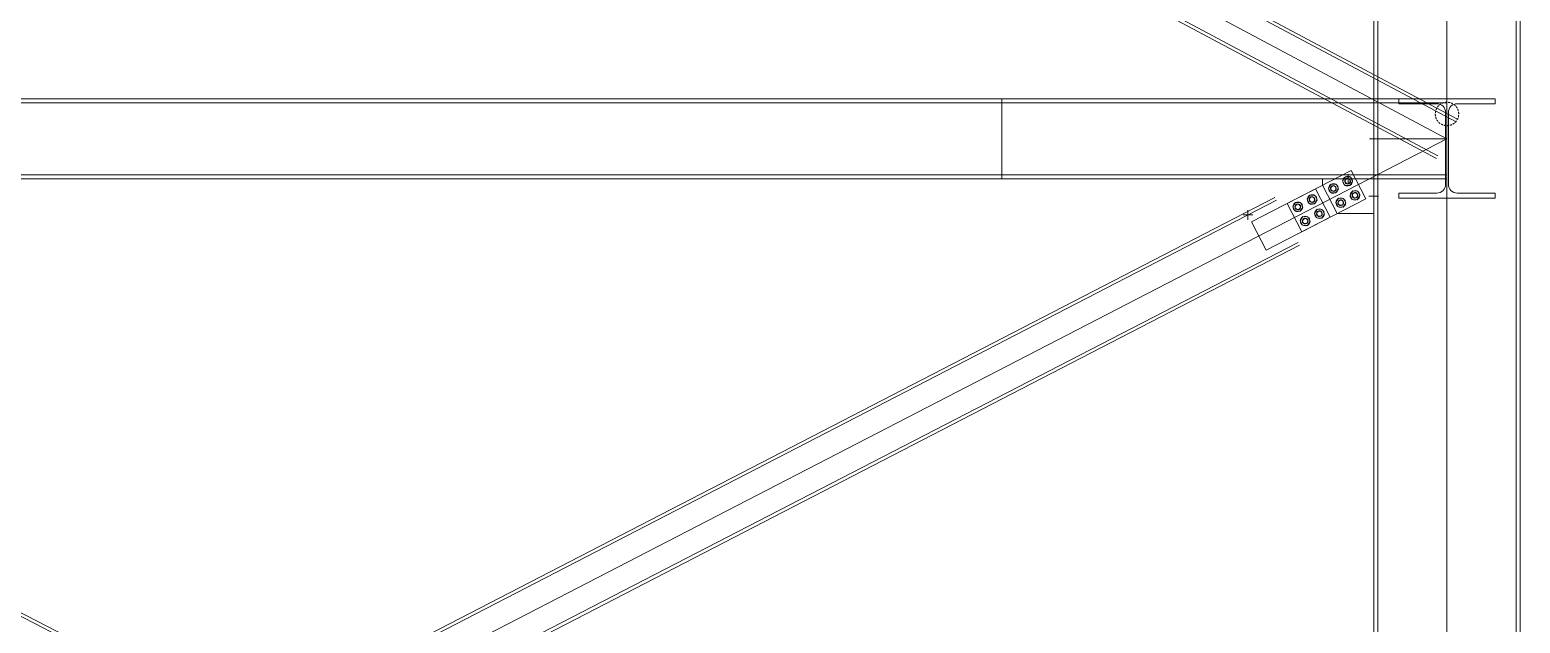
# Model space of a CAD drawing. Header units: millimetres. Extents: x -6949 to 305728, y -55091 to 76684.
# Drawn here: x 18076 to 22729, y 2362 to 4216 of the extents above; entities that cross this region are included whole.
import ezdxf

# ---------------------------------------------------------------- set-up
doc = ezdxf.new("R2010")
doc.units = ezdxf.units.MM
doc.linetypes.add('Tratteggio lungo', pattern=[9.525, 6.35, -3.175])
doc.layers.add('A-DETL', color=7, linetype='Continuous', lineweight=18, true_color=0x00a600)
for name, color, linetype, lineweight in [('S-BEAM', 5, 'Continuous', 18), ('S-COLS', 7, 'Continuous', 18), ('S-FSTN', 7, 'Continuous', 18)]:
    doc.layers.add(name, color=color, linetype=linetype, lineweight=lineweight)

# ---------------------------------------------------------------- blocks, each defined once
blk = doc.blocks.new('h-wide flange beams - HE320A-552742-Est')
at = {"layer": 'S-BEAM'}
for p, q in [((22650.00072, 4000), (22350.00072, 4000)), ((22350.00072, 4000), (22350.00072, 3984.5)), ((22350.00072, 3984.5), (22350.00072, 4000)), ((22350.00072, 4000), (22650.00072, 4000)), ((22350.00072, 4000), (22350.00072, 4000)), ((22350.00072, 3984.5), (22468.50072, 3984.5)), ((22468.50072, 3984.5), (22350.00072, 3984.5)), ((22350.00072, 3984.5), (22350.00072, 3984.5)), ((22495.50072, 3957.5), (22495.50072, 3732.5)), ((22495.50072, 3732.5), (22495.50072, 3957.5)), ((22504.50072, 3732.5), (22504.50072, 3957.5)), ((22504.50072, 3957.5), (22504.50072, 3732.5)), ((22531.50072, 3984.5), (22650.00072, 3984.5)), ((22650.00072, 3984.5), (22531.50072, 3984.5)), ((22650.00072, 3984.5), (22650.00072, 4000)), ((22650.00072, 4000), (22650.00072, 3984.5)), ((22650.00072, 4000), (22650.00072, 4000)), ((22650.00072, 3984.5), (22650.00072, 3984.5)), ((22468.50072, 3705.5), (22350.00072, 3705.5)), ((22350.00072, 3705.5), (22350.00072, 3690)), ((22350.00072, 3690), (22350.00072, 3705.5)), ((22350.00072, 3705.5), (22468.50072, 3705.5)), ((22350.00072, 3705.5), (22350.00072, 3705.5)), ((22350.00072, 3690), (22650.00072, 3690)), ((22650.00072, 3690), (22350.00072, 3690)), ((22350.00072, 3690), (22350.00072, 3690)), ((22650.00072, 3705.5), (22531.50072, 3705.5)), ((22531.50072, 3705.5), (22650.00072, 3705.5)), ((22650.00072, 3690), (22650.00072, 3705.5)), ((22650.00072, 3705.5), (22650.00072, 3690)), ((22650.00072, 3705.5), (22650.00072, 3705.5)), ((22650.00072, 3690), (22650.00072, 3690))]:
    blk.add_line(p, q, dxfattribs=at)
for centre, start, end in [((22468.50072, 3957.5), 0, 90), ((22468.50072, 3957.5), 0, 90), ((22531.50072, 3957.5), 90, 180), ((22531.50072, 3957.5), 90, 180), ((22468.50072, 3732.5), 270, 0), ((22468.50072, 3732.5), 270, 0), ((22531.50072, 3732.5), 180, 270), ((22531.50072, 3732.5), 180, 270)]:
    blk.add_arc(centre, 27, start, end, dxfattribs=at)

msp = doc.modelspace()

# ---------------------------------------------------------------- linework, layer by layer
at = {"layer": 'A-DETL'}
for p, q in [((15000.0005, 7875.0003), (22500.0006, 3875)), ((22499.5008, 7875.0003), (22499.5008, 3875.0003)), ((22500.0006, 3875), (15000.0005, 0)), ((22258.5006, 3875), (22500.0006, 3875)), ((22500.0007, 0), (22500.0007, 3875)), ((22500.0007, 3875), (22500.0007, 0)), ((22500.0007, 3690), (22500.0007, 0))]:
    msp.add_line(p, q, dxfattribs=at)
at = {"layer": 'S-BEAM'}
for p, q in [((22528.1654, 3927.8088), (19157.5771, 5725.4559)), ((22532.8713, 3936.6323), (19162.283, 5734.2795)), ((19096.5419, 5611.0148), (22467.1301, 3813.3676)), ((19101.2477, 5619.8383), (22471.836, 3822.1911)), ((21110.0007, 4000), (15865.0017, 4000)), ((21110.0007, 3987.5), (15865.0017, 3987.5)), ((21110.0007, 3987.5), (15865.0017, 3987.5)), ((21110.0007, 3987.5), (15865.0017, 3987.5)), ((21110.0007, 3987.5), (21110.0007, 4000)), ((21110.0007, 4000), (22500.0008, 4000)), ((21110.0007, 4000), (21110.0007, 3987.5)), ((22500.0008, 3987.5), (21110.0007, 3987.5)), ((21110.0007, 3963.5), (21110.0007, 3987.5)), ((21110.0007, 3987.5), (21110.0007, 3963.5)), ((21110.0007, 3987.5), (22500.0008, 3987.5)), ((21110.0007, 3987.5), (22500.0008, 3987.5)), ((21110.0007, 3963.5), (21110.0007, 3987.5)), ((21110.0007, 3987.5), (21110.0007, 3963.5)), ((21110.0007, 3786.5), (21110.0007, 3963.5)), ((21110.0007, 3963.5), (21110.0007, 3786.5)), ((22500.0008, 4000), (22500.0008, 3987.5)), ((22500.0008, 3963.5), (22500.0008, 3987.5)), ((22500.0008, 3987.5), (22500.0008, 3963.5)), ((22500.0008, 3963.5), (22500.0008, 3786.5)), ((21110.0007, 3762.5), (21110.0007, 3786.5)), ((21110.0007, 3786.5), (21110.0007, 3762.5)), ((21110.0007, 3762.5), (21110.0007, 3786.5)), ((21110.0007, 3786.5), (21110.0007, 3762.5)), ((22500.0008, 3762.5), (22500.0008, 3786.5)), ((22500.0008, 3786.5), (22500.0008, 3762.5)), ((15865.0017, 3762.5), (21110.0007, 3762.5)), ((21110.0007, 3762.5), (15865.0017, 3762.5)), ((21110.0007, 3762.5), (15865.0017, 3762.5)), ((21110.0007, 3750), (15865.0017, 3750)), ((21110.0007, 3762.5), (22500.0008, 3762.5)), ((21110.0007, 3750), (21110.0007, 3762.5)), ((21110.0007, 3762.5), (22500.0008, 3762.5)), ((21110.0007, 3762.5), (22500.0008, 3762.5)), ((21110.0007, 3762.5), (21110.0007, 3750)), ((21110.0007, 3750), (22500.0008, 3750)), ((22500.0008, 3762.5), (22500.0008, 3750)), ((18376.6776, 2213.8458), (15532.5952, 3683.2884)), ((21962.8158, 3692.1726), (15619.0494, 414.56)), ((21967.406, 3683.2884), (15623.6396, 405.6758)), ((15691.7123, 273.9222), (22035.4787, 3551.5348)), ((15696.3025, 265.0379), (22040.0689, 3542.6505))]:
    msp.add_line(p, q, dxfattribs=at)
at = {"layer": 'S-COLS'}
for p, q in [((22271.5007, 12000.0004), (22271.5007, 20.001)), ((22284.5007, 12000.0004), (22284.5007, 20.001)), ((22715.5007, 20.001), (22715.5007, 12000.0004)), ((22728.5007, 20.001), (22728.5007, 12000.0004))]:
    msp.add_line(p, q, dxfattribs=at)
at = {"layer": 'S-FSTN'}
for p, q in [((22200.5987, 3776.5883), (22000.7029, 3673.3088)), ((22200.5987, 3776.5883), (22000.7029, 3673.3088)), ((22246.5007, 3687.7458), (22200.5987, 3776.5883)), ((22246.5007, 3687.7458), (22200.5987, 3776.5883)), ((22184.3283, 3750), (22111.7561, 3750)), ((22111.7561, 3750), (22111.7561, 3730.6863)), ((22111.7561, 3730.6863), (22157.6581, 3641.8437)), ((22138.2862, 3733.8018), (22129.8693, 3720.6791)), ((22138.2862, 3733.8018), (22129.8693, 3720.6791)), ((22153.8591, 3733.0739), (22138.2862, 3733.8018)), ((22153.8591, 3733.0739), (22138.2862, 3733.8018)), ((22161.0153, 3719.2233), (22153.8591, 3733.0739)), ((22161.0153, 3719.2233), (22153.8591, 3733.0739)), ((22182.7074, 3756.7528), (22174.2906, 3743.6301)), ((22182.7074, 3756.7528), (22174.2906, 3743.6301)), ((22174.2906, 3743.6301), (22181.4467, 3729.7795)), ((22174.2906, 3743.6301), (22181.4467, 3729.7795)), ((22206.6284, 3750), (22176.6284, 3750)), ((22181.4467, 3729.7795), (22197.0197, 3729.0516)), ((22181.4467, 3729.7795), (22197.0197, 3729.0516)), ((22198.2804, 3756.0249), (22182.7074, 3756.7528)), ((22198.2804, 3756.0249), (22182.7074, 3756.7528)), ((22191.6284, 3765), (22191.6284, 3735)), ((22271.5007, 3750), (22195.3988, 3750)), ((22197.0197, 3729.0516), (22205.4366, 3742.1743)), ((22197.0197, 3729.0516), (22205.4366, 3742.1743)), ((22205.4366, 3742.1743), (22198.2804, 3756.0249)), ((22205.4366, 3742.1743), (22198.2804, 3756.0249)), ((22271.5007, 3641.8437), (22271.5007, 3750)), ((22089.5455, 3719.2108), (21889.6496, 3615.9313)), ((22027.2329, 3676.4242), (22018.816, 3663.3016)), ((22027.2329, 3676.4242), (22018.816, 3663.3016)), ((22042.8059, 3675.6963), (22027.2329, 3676.4242)), ((22042.8059, 3675.6963), (22027.2329, 3676.4242)), ((22049.962, 3661.8458), (22042.8059, 3675.6963)), ((22049.962, 3661.8458), (22042.8059, 3675.6963)), ((22046.6049, 3584.4662), (22246.5007, 3687.7458)), ((22046.6049, 3584.4662), (22246.5007, 3687.7458)), ((22071.6542, 3699.3752), (22063.2373, 3686.2526)), ((22071.6542, 3699.3752), (22063.2373, 3686.2526)), ((22063.2373, 3686.2526), (22070.3935, 3672.402)), ((22063.2373, 3686.2526), (22070.3935, 3672.402)), ((22087.2272, 3698.6474), (22071.6542, 3699.3752)), ((22087.2272, 3698.6474), (22071.6542, 3699.3752)), ((22085.9665, 3671.6741), (22094.3833, 3684.7968)), ((22085.9665, 3671.6741), (22094.3833, 3684.7968)), ((22094.3833, 3684.7968), (22087.2272, 3698.6474)), ((22094.3833, 3684.7968), (22087.2272, 3698.6474)), ((22135.4475, 3630.3682), (22089.5455, 3719.2108)), ((22129.8693, 3720.6791), (22137.0254, 3706.8285)), ((22129.8693, 3720.6791), (22137.0254, 3706.8285)), ((22137.0254, 3706.8285), (22152.5984, 3706.1006)), ((22137.0254, 3706.8285), (22152.5984, 3706.1006)), ((22152.5984, 3706.1006), (22161.0153, 3719.2233)), ((22152.5984, 3706.1006), (22161.0153, 3719.2233)), ((22161.2372, 3689.3805), (22152.8203, 3676.2578)), ((22161.2372, 3689.3805), (22152.8203, 3676.2578)), ((22152.8203, 3676.2578), (22159.9764, 3662.4072)), ((22152.8203, 3676.2578), (22159.9764, 3662.4072)), ((22176.8102, 3688.6526), (22161.2372, 3689.3805)), ((22176.8102, 3688.6526), (22161.2372, 3689.3805)), ((22183.9663, 3674.802), (22176.8102, 3688.6526)), ((22183.9663, 3674.802), (22176.8102, 3688.6526)), ((22205.6584, 3712.3315), (22197.2416, 3699.2088)), ((22205.6584, 3712.3315), (22197.2416, 3699.2088)), ((22197.2416, 3699.2088), (22204.3977, 3685.3582)), ((22197.2416, 3699.2088), (22204.3977, 3685.3582)), ((22204.3977, 3685.3582), (22219.9707, 3684.6303)), ((22204.3977, 3685.3582), (22219.9707, 3684.6303)), ((22221.2314, 3711.6036), (22205.6584, 3712.3315)), ((22221.2314, 3711.6036), (22205.6584, 3712.3315)), ((22219.9707, 3684.6303), (22228.3876, 3697.753)), ((22219.9707, 3684.6303), (22228.3876, 3697.753)), ((22228.3876, 3697.753), (22221.2314, 3711.6036)), ((22228.3876, 3697.753), (22221.2314, 3711.6036)), ((22286.5007, 3695.9219), (22256.5007, 3695.9219)), ((22271.5007, 3710.9219), (22271.5007, 3680.9219)), ((21893.5643, 3637.3868), (21863.5643, 3637.3868)), ((21878.5643, 3652.3868), (21878.5643, 3622.3868)), ((21935.5517, 3527.0887), (22135.4475, 3630.3682)), ((22000.7029, 3673.3088), (22046.6049, 3584.4662)), ((22000.7029, 3673.3088), (22046.6049, 3584.4662)), ((22018.816, 3663.3016), (22025.9722, 3649.451)), ((22018.816, 3663.3016), (22025.9722, 3649.451)), ((22025.9722, 3649.451), (22041.5452, 3648.7231)), ((22025.9722, 3649.451), (22041.5452, 3648.7231)), ((22041.5452, 3648.7231), (22049.962, 3661.8458)), ((22041.5452, 3648.7231), (22049.962, 3661.8458)), ((22050.1839, 3632.0029), (22041.767, 3618.8803)), ((22050.1839, 3632.0029), (22041.767, 3618.8803)), ((22065.7569, 3631.2751), (22050.1839, 3632.0029)), ((22065.7569, 3631.2751), (22050.1839, 3632.0029)), ((22072.913, 3617.4245), (22065.7569, 3631.2751)), ((22072.913, 3617.4245), (22065.7569, 3631.2751)), ((22070.3935, 3672.402), (22085.9665, 3671.6741)), ((22070.3935, 3672.402), (22085.9665, 3671.6741)), ((22094.6052, 3654.954), (22086.1883, 3641.8313)), ((22094.6052, 3654.954), (22086.1883, 3641.8313)), ((22086.1883, 3641.8313), (22093.3445, 3627.9807)), ((22086.1883, 3641.8313), (22093.3445, 3627.9807)), ((22110.1782, 3654.2261), (22094.6052, 3654.954)), ((22110.1782, 3654.2261), (22094.6052, 3654.954)), ((22108.9175, 3627.2528), (22117.3343, 3640.3755)), ((22108.9175, 3627.2528), (22117.3343, 3640.3755)), ((22117.3343, 3640.3755), (22110.1782, 3654.2261)), ((22117.3343, 3640.3755), (22110.1782, 3654.2261)), ((22157.6581, 3641.8437), (22271.5007, 3641.8437)), ((22159.9764, 3662.4072), (22175.5494, 3661.6793)), ((22159.9764, 3662.4072), (22175.5494, 3661.6793)), ((22175.5494, 3661.6793), (22183.9663, 3674.802)), ((22175.5494, 3661.6793), (22183.9663, 3674.802)), ((21889.6496, 3615.9313), (21935.5517, 3527.0887)), ((22041.767, 3618.8803), (22048.9232, 3605.0297)), ((22041.767, 3618.8803), (22048.9232, 3605.0297)), ((22048.9232, 3605.0297), (22064.4962, 3604.3018)), ((22048.9232, 3605.0297), (22064.4962, 3604.3018)), ((22064.4962, 3604.3018), (22072.913, 3617.4245)), ((22064.4962, 3604.3018), (22072.913, 3617.4245)), ((22093.3445, 3627.9807), (22108.9175, 3627.2528)), ((22093.3445, 3627.9807), (22108.9175, 3627.2528))]:
    msp.add_line(p, q, dxfattribs=at)
msp.add_lwpolyline([(15537.1854, 3692.1726), (18381.2678, 2222.7301), (18304.0147, 2073.208), (15459.9323, 3542.6505)], dxfattribs=at)
at = {"layer": 'S-FSTN', "color": 1, "linetype": 'Tratteggio lungo', "true_color": 0xff0000}
for start, end in [(0, 180), (180, 360)]:
    msp.add_arc((22500.0007, 3952.669), 36.576, start, end, dxfattribs=at)
at = {"layer": 'S-FSTN'}
for centre, radius, start, end in [((22145.4423, 3719.9512), 15, 27.3238909, 207.3238909), ((22145.4423, 3719.9512), 15, 27.3238909, 207.3238909), ((22145.4423, 3719.9512), 15, 207.3238909, 27.3238909), ((22145.4423, 3719.9512), 15, 207.3238909, 27.3238909), ((22145.4423, 3719.9512), 9.001, 27.3238909, 207.3238909), ((22145.4423, 3719.9512), 9.001, 27.3238909, 207.3238909), ((22145.4423, 3719.9512), 9.001, 27.3238909, 207.3238909), ((22145.4423, 3719.9512), 8, 27.3238909, 207.3238909), ((22145.4423, 3719.9512), 8, 27.3238909, 207.3238909), ((22145.4423, 3719.9512), 9.001, 207.3238909, 27.3238909), ((22145.4423, 3719.9512), 9.001, 207.3238909, 27.3238909), ((22145.4423, 3719.9512), 9.001, 207.3238909, 27.3238909), ((22145.4423, 3719.9512), 8, 207.3238909, 27.3238909), ((22145.4423, 3719.9512), 8, 207.3238909, 27.3238909), ((22189.8636, 3742.9022), 15, 27.3238909, 207.3238909), ((22189.8636, 3742.9022), 15, 27.3238909, 207.3238909), ((22189.8636, 3742.9022), 15, 207.3238909, 27.3238909), ((22189.8636, 3742.9022), 15, 207.3238909, 27.3238909), ((22189.8636, 3742.9022), 9.001, 27.3238909, 207.3238909), ((22189.8636, 3742.9022), 9.001, 27.3238909, 207.3238909), ((22189.8636, 3742.9022), 9.001, 127.9490793, 207.3238909), ((22189.8636, 3742.9022), 8, 27.3238909, 207.3238909), ((22189.8636, 3742.9022), 8, 27.3238909, 207.3238909), ((22189.8636, 3742.9022), 9.001, 207.3238909, 27.3238909), ((22189.8636, 3742.9022), 9.001, 207.3238909, 27.3238909), ((22189.8636, 3742.9022), 9.001, 207.3238909, 27.3238909), ((22189.8636, 3742.9022), 8, 207.3238909, 27.3238909), ((22189.8636, 3742.9022), 8, 207.3238909, 27.3238909), ((22189.8636, 3742.9022), 9.001, 27.3238909, 52.0509207), ((22034.389, 3662.5737), 15, 27.3238909, 207.3238909), ((22034.389, 3662.5737), 15, 27.3238909, 207.3238909), ((22078.8103, 3685.5247), 15, 27.3238909, 207.3238909), ((22078.8103, 3685.5247), 15, 27.3238909, 207.3238909), ((22078.8103, 3685.5247), 15, 207.3238909, 27.3238909), ((22078.8103, 3685.5247), 15, 207.3238909, 27.3238909), ((22078.8103, 3685.5247), 9.001, 27.3238909, 207.3238909), ((22078.8103, 3685.5247), 9.001, 27.3238909, 207.3238909), ((22078.8103, 3685.5247), 9.001, 27.3238909, 207.3238909), ((22078.8103, 3685.5247), 8, 27.3238909, 207.3238909), ((22078.8103, 3685.5247), 8, 27.3238909, 207.3238909), ((22078.8103, 3685.5247), 9.001, 207.3238909, 27.3238909), ((22078.8103, 3685.5247), 9.001, 207.3238909, 27.3238909), ((22078.8103, 3685.5247), 9.001, 207.3238909, 27.3238909), ((22078.8103, 3685.5247), 8, 207.3238909, 27.3238909), ((22078.8103, 3685.5247), 8, 207.3238909, 27.3238909), ((22168.3933, 3675.5299), 15, 27.3238909, 207.3238909), ((22168.3933, 3675.5299), 15, 27.3238909, 207.3238909), ((22168.3933, 3675.5299), 15, 207.3238909, 27.3238909), ((22168.3933, 3675.5299), 15, 207.3238909, 27.3238909), ((22168.3933, 3675.5299), 9.001, 27.3238909, 207.3238909), ((22168.3933, 3675.5299), 9.001, 27.3238909, 207.3238909), ((22168.3933, 3675.5299), 9.001, 27.3238909, 207.3238909), ((22168.3933, 3675.5299), 8, 27.3238909, 207.3238909), ((22168.3933, 3675.5299), 8, 27.3238909, 207.3238909), ((22168.3933, 3675.5299), 9.001, 207.3238909, 27.3238909), ((22168.3933, 3675.5299), 9.001, 207.3238909, 27.3238909), ((22168.3933, 3675.5299), 9.001, 207.3238909, 27.3238909), ((22168.3933, 3675.5299), 8, 207.3238909, 27.3238909), ((22168.3933, 3675.5299), 8, 207.3238909, 27.3238909), ((22212.8146, 3698.4809), 15, 27.3238909, 207.3238909), ((22212.8146, 3698.4809), 15, 27.3238909, 207.3238909), ((22212.8146, 3698.4809), 15, 207.3238909, 27.3238909), ((22212.8146, 3698.4809), 15, 207.3238909, 27.3238909), ((22212.8146, 3698.4809), 9.001, 27.3238909, 207.3238909), ((22212.8146, 3698.4809), 9.001, 27.3238909, 207.3238909), ((22212.8146, 3698.4809), 9.001, 27.3238909, 207.3238909), ((22212.8146, 3698.4809), 8, 27.3238909, 207.3238909), ((22212.8146, 3698.4809), 8, 27.3238909, 207.3238909), ((22212.8146, 3698.4809), 9.001, 207.3238909, 27.3238909), ((22212.8146, 3698.4809), 9.001, 207.3238909, 27.3238909), ((22212.8146, 3698.4809), 9.001, 207.3238909, 27.3238909), ((22212.8146, 3698.4809), 8, 207.3238909, 27.3238909), ((22212.8146, 3698.4809), 8, 207.3238909, 27.3238909), ((22034.389, 3662.5737), 15, 207.3238909, 27.3238909), ((22034.389, 3662.5737), 15, 207.3238909, 27.3238909), ((22034.389, 3662.5737), 9.001, 27.3238909, 207.3238909), ((22034.389, 3662.5737), 9.001, 27.3238909, 207.3238909), ((22034.389, 3662.5737), 9.001, 27.3238909, 207.3238909), ((22034.389, 3662.5737), 8, 27.3238909, 207.3238909), ((22034.389, 3662.5737), 8, 27.3238909, 207.3238909), ((22034.389, 3662.5737), 9.001, 207.3238909, 27.3238909), ((22034.389, 3662.5737), 9.001, 207.3238909, 27.3238909), ((22034.389, 3662.5737), 9.001, 207.3238909, 27.3238909), ((22034.389, 3662.5737), 8, 207.3238909, 27.3238909), ((22034.389, 3662.5737), 8, 207.3238909, 27.3238909), ((22057.34, 3618.1524), 15, 27.3238909, 207.3238909), ((22057.34, 3618.1524), 15, 27.3238909, 207.3238909), ((22101.7613, 3641.1034), 15, 27.3238909, 207.3238909), ((22101.7613, 3641.1034), 15, 27.3238909, 207.3238909), ((22101.7613, 3641.1034), 15, 207.3238909, 27.3238909), ((22101.7613, 3641.1034), 15, 207.3238909, 27.3238909), ((22101.7613, 3641.1034), 9.001, 27.3238909, 207.3238909), ((22101.7613, 3641.1034), 9.001, 27.3238909, 207.3238909), ((22101.7613, 3641.1034), 9.001, 27.3238909, 207.3238909), ((22101.7613, 3641.1034), 8, 27.3238909, 207.3238909), ((22101.7613, 3641.1034), 8, 27.3238909, 207.3238909), ((22101.7613, 3641.1034), 9.001, 207.3238909, 27.3238909), ((22101.7613, 3641.1034), 9.001, 207.3238909, 27.3238909), ((22101.7613, 3641.1034), 9.001, 207.3238909, 27.3238909), ((22101.7613, 3641.1034), 8, 207.3238909, 27.3238909), ((22101.7613, 3641.1034), 8, 207.3238909, 27.3238909), ((22057.34, 3618.1524), 15, 207.3238909, 27.3238909), ((22057.34, 3618.1524), 15, 207.3238909, 27.3238909), ((22057.34, 3618.1524), 9.001, 27.3238909, 207.3238909), ((22057.34, 3618.1524), 9.001, 27.3238909, 207.3238909), ((22057.34, 3618.1524), 9.001, 27.3238909, 207.3238909), ((22057.34, 3618.1524), 8, 27.3238909, 207.3238909), ((22057.34, 3618.1524), 8, 27.3238909, 207.3238909), ((22057.34, 3618.1524), 9.001, 207.3238909, 27.3238909), ((22057.34, 3618.1524), 9.001, 207.3238909, 27.3238909), ((22057.34, 3618.1524), 9.001, 207.3238909, 27.3238909), ((22057.34, 3618.1524), 8, 207.3238909, 27.3238909), ((22057.34, 3618.1524), 8, 207.3238909, 27.3238909)]:
    msp.add_arc(centre, radius, start, end, dxfattribs=at)

# ---------------------------------------------------------------- block references
at = {"layer": 'S-BEAM'}
msp.add_blockref('h-wide flange beams - HE320A-552742-Est', (0, 0), dxfattribs=at)
msp.add_blockref('h-wide flange beams - HE320A-552742-Est', (0, 0), dxfattribs=at)

doc.saveas('drawing.dxf')
